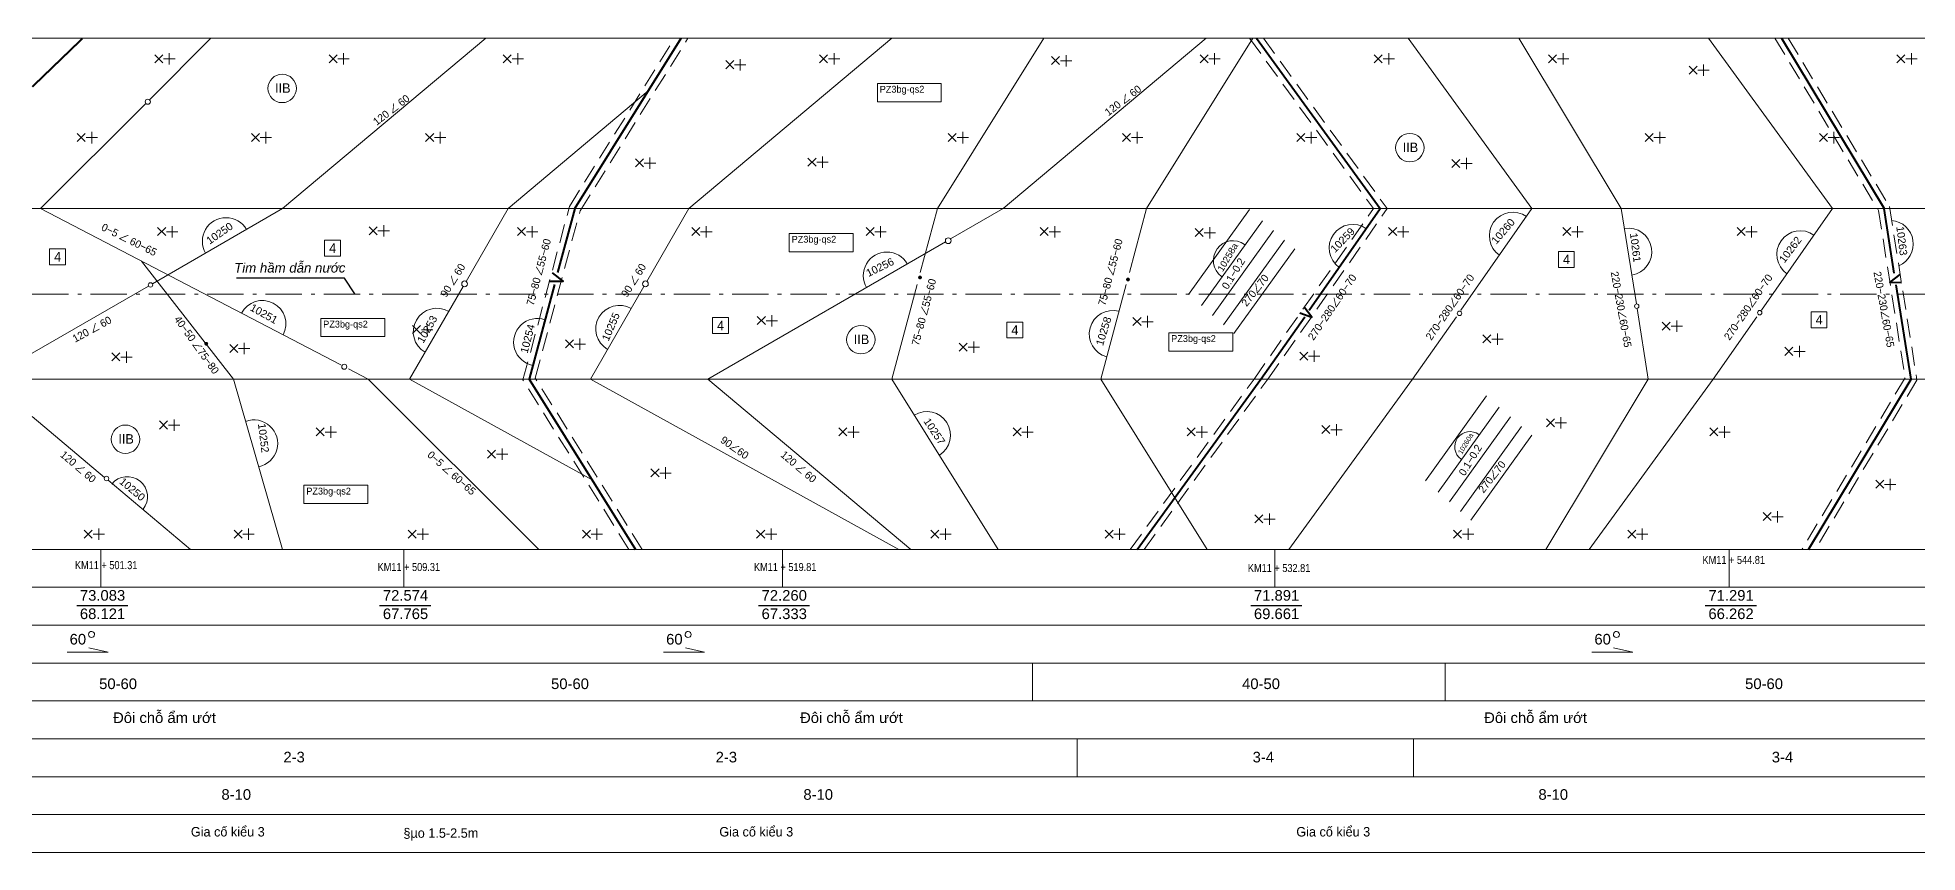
# Model space of a CAD drawing. Header units: inches. Extents: x 444671 to 463716, y 1783086 to 1794968.
# Drawn here: x 458028.8 to 458078.44, y 1788286.32 to 1788307.84 of the extents above; entities that cross this region are included whole.
import ezdxf
from ezdxf.enums import TextEntityAlignment as Align

# ---------------------------------------------------------------- set-up
doc = ezdxf.new("R2010")
doc.units = ezdxf.units.IN
doc.header["$MEASUREMENT"] = 0
for name, pattern in [('ACAD_ISO10W100', [18, 12, -3, 0, -3]), ('DASHEDX2', [1.5, 1, -0.5]), ('HIDDEN', [0.375, 0.25, -0.125])]:
    doc.linetypes.add(name, pattern=pattern)
for name, color, linetype, lineweight in [('ah', 7, 'Continuous', 15), ('Akhung', 7, 'Continuous', 18), ('bac6', 7, 'Continuous', 40), ('bac7', 7, 'Continuous', 20), ('bac8', 251, 'Continuous', 9), ('khung', 7, 'Continuous', 15), ('Phuongvi', 7, 'Continuous', 15), ('rgdc', 7, 'Continuous', 25), ('Sohieu', 7, 'Continuous', 15), ('tdc', 7, 'Continuous', 15), ('Thoc2', 7, 'Continuous', 9)]:
    doc.layers.add(name, color=color, linetype=linetype, lineweight=lineweight)
doc.layers.add('Caodoguong', color=7, linetype='Continuous')
doc.styles.add('Chuin', font='', dxfattribs={"height": 0.2})
doc.styles.add('Geo', font='', dxfattribs={"height": 0.2})
doc.styles.add('ham', font='arial.ttf')
doc.styles.add('s', font='symbol.ttf', dxfattribs={"height": 0.4})
doc.styles.add('Tu', font='romans.shx', dxfattribs={"width": 0.7})
doc.styles.get('Chuin').set_extended_font_data('.VnArial')
doc.styles.get('Geo').set_extended_font_data('Geo TimesP')
doc.dimstyles.new('Tu', dxfattribs={"dimtxt": 0.15, "dimasz": 0.1, "dimexe": 0.05, "dimexo": 0.1, "dimgap": 0.0625, "dimtad": 1, "dimdec": 3, "dimrnd": 0.0005, "dimdsep": 46, "dimtxsty": 'Tu', "dimblk": 'OBLIQUE', "dimcen": 2.5, "dimadec": 0, "dimazin": 0, "dimtfac": 0.25, "dimtdec": 3, "dimtmove": 0, "dimatfit": 3, "dimfxl": 0, "dimtolj": 1, "dimtzin": 0, "dimarcsym": 0})

# ---------------------------------------------------------------- blocks, each defined once
blk = doc.blocks.new('_Oblique')
at = {"color": 0, "linetype": 'ByBlock', "lineweight": -2}
blk.add_line((-0.5, -0.5), (0.5, 0.5), dxfattribs=at)

msp = doc.modelspace()

# ---------------------------------------------------------------- hatches: boundary and pattern name
at = {"layer": 'bac8'}
for points in [[(458052.0502, 1788301.5033, 1), (458052.151, 1788301.5033, 1)], [(458057.5419, 1788301.4491, 1), (458057.6427, 1788301.4491, 1)], [(458033.2047, 1788299.7527, 1), (458033.3056, 1788299.7527, 1)]]:
    msp.add_hatch(color=256, dxfattribs=at).paths.add_polyline_path(points)

# ---------------------------------------------------------------- linework, layer by layer
at = {"layer": 'ah', "linetype": 'DASHEDX2', "ltscale": 0.5}
for points in [[(458044.4142, 1788294.3201), (458041.6174, 1788298.796), (458042.8458, 1788303.3806), (458045.6199, 1788307.8201)], [(458044.7679, 1788294.3201), (458041.9409, 1788298.8443), (458043.124, 1788303.2597), (458045.9737, 1788307.8201)], [(458060.8024, 1788307.8201), (458064.0718, 1788303.3201)], [(458061.1686, 1788307.8201), (458064.438, 1788303.3201)], [(458074.676, 1788307.8201), (458077.4113, 1788303.2679), (458078.1109, 1788298.8506), (458075.3887, 1788294.3201)], [(458075.026, 1788307.8201), (458077.6985, 1788303.3724), (458078.4243, 1788298.7897), (458075.7387, 1788294.3201)], [(458060.9209, 1788298.8201), (458064.0718, 1788303.3201)], [(458061.2871, 1788298.8201), (458064.438, 1788303.3201)], [(458057.6514, 1788294.3201), (458060.9209, 1788298.8201)], [(458058.0177, 1788294.3201), (458061.2871, 1788298.8201)]]:
    msp.add_lwpolyline(points, dxfattribs=at)
at = {"layer": 'bac6'}
for p, q in [((458042.9849, 1788303.3201), (458045.7968, 1788307.8201)), ((458077.8246, 1788301.6171), (458077.5549, 1788303.3201)), ((458078.2676, 1788298.8201), (458077.8736, 1788301.3079)), ((458041.7791, 1788298.8201), (458044.591, 1788294.3201))]:
    msp.add_line(p, q, dxfattribs=at)
for points in [[(458060.9855, 1788307.8201), (458064.2549, 1788303.3201)], [(458074.851, 1788307.8201), (458077.5549, 1788303.3201)], [(458042.9849, 1788303.3201), (458042.5325, 1788301.6318)], [(458062.3798, 1788300.6422), (458064.2549, 1788303.3201)], [(458042.3241, 1788301.4018), (458042.6801, 1788301.4018), (458042.3971, 1788301.6208)], [(458042.4476, 1788301.315), (458041.7791, 1788298.8201)], [(458077.9724, 1788301.5822), (458077.7049, 1788301.3793), (458078.0186, 1788301.3701)], [(458062.1333, 1788300.5654), (458062.4443, 1788300.4539), (458062.2477, 1788300.7208)], [(458061.104, 1788298.8201), (458062.2574, 1788300.4674)], [(458057.8345, 1788294.3201), (458061.104, 1788298.8201)], [(458075.5637, 1788294.3201), (458078.2676, 1788298.8201)]]:
    msp.add_lwpolyline(points, dxfattribs=at)
at = {"layer": 'bac7', "ltscale": 0.4}
for p, q in [((458035.272, 1788303.3201), (458040.6349, 1788307.8201)), ((458054.2935, 1788303.3201), (458059.6564, 1788307.8201)), ((458046.4993, 1788298.8201), (458051.8622, 1788294.3201)), ((458028.6603, 1788297.8279), (458030.5713, 1788296.2244)), ((458030.6608, 1788296.1492), (458032.8406, 1788294.3201))]:
    msp.add_line(p, q, dxfattribs=at)
at = {"layer": 'bac7'}
for p, q in [((458045.9978, 1788303.3201), (458051.3606, 1788307.8201)), ((458031.6579, 1788306.1), (458028.8781, 1788303.3201)), ((458041.2231, 1788303.3201), (458044.9269, 1788306.428)), ((458028.8781, 1788303.3201), (458036.8099, 1788299.1966)), ((458071.0158, 1788300.8023), (458070.617, 1788303.3201)), ((458071.3298, 1788298.8201), (458071.0343, 1788300.6858)), ((458042.0339, 1788294.3201), (458037.5339, 1788298.8201)), ((458038.625, 1788298.8201), (458043.4432, 1788296.1571)), ((458043.3997, 1788298.8201), (458051.5414, 1788294.3201))]:
    msp.add_line(p, q, dxfattribs=at)
for points in [[(458033.3781, 1788307.8201), (458031.7536, 1788306.1957)], [(458064.9903, 1788307.8201), (458068.2597, 1788303.3201)], [(458067.9132, 1788307.8201), (458070.617, 1788303.3201)], [(458072.9235, 1788307.8201), (458076.193, 1788303.3201)], [(458041.2231, 1788303.3201), (458040.1141, 1788301.3993)], [(458045.9978, 1788303.3201), (458044.8887, 1788301.3993)], [(458066.3846, 1788300.6422), (458068.2597, 1788303.3201)], [(458074.3179, 1788300.6422), (458076.193, 1788303.3201)], [(458040.0378, 1788301.2671), (458038.625, 1788298.8201)], [(458044.8124, 1788301.2671), (458043.3997, 1788298.8201)], [(458065.1088, 1788298.8201), (458066.2622, 1788300.4674)], [(458073.0421, 1788298.8201), (458074.1955, 1788300.4674)], [(458037.008, 1788299.0935), (458037.5339, 1788298.8201)], [(458061.8393, 1788294.3201), (458065.1088, 1788298.8201)], [(458068.6259, 1788294.3201), (458071.3298, 1788298.8201)], [(458069.7726, 1788294.3201), (458073.0421, 1788298.8201)]]:
    msp.add_lwpolyline(points, dxfattribs=at)
at = {"layer": 'bac7', "ltscale": 0.4}
for points in [[(458035.272, 1788303.3201), (458031.8336, 1788301.335)], [(458054.2935, 1788303.3201), (458052.9066, 1788302.5194)], [(458052.7755, 1788302.4437), (458046.4993, 1788298.8201)], [(458031.7315, 1788301.2761), (458028.6603, 1788299.5029)]]:
    msp.add_lwpolyline(points, dxfattribs=at)
at = {"layer": 'bac7'}
for centre, radius in [((458031.7107, 1788306.1429), 0.0681), ((458031.7826, 1788301.3055), 0.0589), ((458066.3468, 1788300.5567), 0.0589), ((458071.0253, 1788300.7441), 0.0589), ((458074.2733, 1788300.5727), 0.0589), ((458036.8983, 1788299.1451), 0.0681), ((458030.6209, 1788296.1926), 0.0589)]:
    msp.add_circle(centre, radius, dxfattribs=at)
at = {"layer": 'bac7', "linetype": 'ByBlock'}
for centre in [(458052.8457, 1788302.4735), (458040.0759, 1788301.3332), (458044.8506, 1788301.3332)]:
    msp.add_circle(centre, 0.0763, dxfattribs=at)
at = {"layer": 'bac8'}
for p, q in [((458052.5603, 1788303.3201), (458055.3722, 1788307.8201)), ((458058.0804, 1788303.3201), (458060.8923, 1788307.8201)), ((458031.5448, 1788301.9338), (458033.9736, 1788298.8201)), ((458051.3546, 1788298.8201), (458054.1665, 1788294.3201)), ((458056.8747, 1788298.8201), (458059.6866, 1788294.3201))]:
    msp.add_line(p, q, dxfattribs=at)
for points in [[(458052.5603, 1788303.3201), (458052.1079, 1788301.6318)], [(458058.0804, 1788303.3201), (458057.628, 1788301.6318)], [(458059.1873, 1788301.0573), (458060.7977, 1788303.2975)], [(458059.5295, 1788300.7608), (458061.1399, 1788303.001)], [(458059.8274, 1788300.5026), (458061.4378, 1788302.7428)], [(458060.118, 1788300.2507), (458061.7284, 1788302.491)], [(458060.3854, 1788300.019), (458061.9958, 1788302.2593)], [(458052.0231, 1788301.315), (458051.3546, 1788298.8201)], [(458057.5432, 1788301.315), (458056.8747, 1788298.8201)], [(458033.9736, 1788298.8201), (458035.264, 1788294.3201)], [(458065.4439, 1788296.133), (458067.0543, 1788298.3732)], [(458065.786, 1788295.8365), (458067.3964, 1788298.0767)], [(458066.084, 1788295.5783), (458067.6943, 1788297.8185)], [(458066.3746, 1788295.3264), (458067.985, 1788297.5667)], [(458066.6419, 1788295.0947), (458068.2523, 1788297.335)]]:
    msp.add_lwpolyline(points, dxfattribs=at)
at = {"layer": 'bac8', "linetype": 'ByBlock'}
msp.add_arc((458066.6228, 1788297.0297), 0.402, 54.28957, 234.28957, dxfattribs=at)
at = {"layer": 'Caodoguong', "color": 0, "linetype": 'Continuous', "ltscale": 0.1}
for points in [[(458029.8332, 1788292.8438), (458031.1838, 1788292.8438)], [(458037.8332, 1788292.8438), (458039.1838, 1788292.8438)], [(458047.8332, 1788292.8438), (458049.1838, 1788292.8438)], [(458060.8332, 1788292.8438), (458062.1838, 1788292.8438)], [(458072.8332, 1788292.8438), (458074.1838, 1788292.8438)]]:
    msp.add_lwpolyline(points, dxfattribs=at)
at = {"layer": 'khung'}
for points in [[(458028.6603, 1788307.8201), (458154.4703, 1788307.8201)], [(458028.6603, 1788303.3201), (458154.4703, 1788303.3201)], [(458028.6603, 1788298.8201), (458154.4703, 1788298.8201)], [(458028.6603, 1788294.3201), (458154.4703, 1788294.3201)], [(458030.4703, 1788294.3201), (458030.4703, 1788293.3201)], [(458038.4703, 1788294.3201), (458038.4703, 1788293.3201)], [(458048.4703, 1788294.3201), (458048.4703, 1788293.3201)], [(458061.4703, 1788294.3201), (458061.4703, 1788293.3201)], [(458073.4703, 1788294.3201), (458073.4703, 1788293.3201)], [(458028.6603, 1788289.3201), (458154.4703, 1788289.3201)], [(458028.6603, 1788288.3201), (458154.4703, 1788288.3201)], [(458028.6603, 1788287.3201), (458154.4703, 1788287.3201)], [(458028.6603, 1788286.3201), (458154.4703, 1788286.3201)]]:
    msp.add_lwpolyline(points, dxfattribs=at)
at = {"layer": 'khung', "linetype": 'ACAD_ISO10W100', "ltscale": 0.08}
msp.add_lwpolyline([(458028.6603, 1788301.0625), (458154.4703, 1788301.0625)], dxfattribs=at)
at = {"layer": 'khung', "color": 0, "linetype": 'Continuous', "ltscale": 0.1}
for points in [[(458028.6603, 1788293.3201), (458154.4703, 1788293.3201)], [(458028.6603, 1788292.3201), (458154.4703, 1788292.3201)], [(458029.5812, 1788291.6102), (458030.6618, 1788291.6102), (458030.1541, 1788291.7188)], [(458045.3313, 1788291.6102), (458046.4119, 1788291.6102), (458045.9042, 1788291.7188)], [(458069.8418, 1788291.6102), (458070.9224, 1788291.6102), (458070.4147, 1788291.7188)]]:
    msp.add_lwpolyline(points, dxfattribs=at)
at = {"layer": 'khung', "linetype": 'Continuous', "ltscale": 0.1}
for points in [[(458028.6603, 1788291.3201), (458154.4703, 1788291.3201)], [(458028.6603, 1788290.3201), (458154.4703, 1788290.3201)]]:
    msp.add_lwpolyline(points, dxfattribs=at)
at = {"layer": 'khung', "color": 0}
for points in [[(458055.0727, 1788291.3201), (458055.0727, 1788290.3201)], [(458065.9669, 1788291.3201), (458065.9669, 1788290.3201)], [(458056.2538, 1788289.3201), (458056.2538, 1788288.3201)], [(458065.1331, 1788289.3201), (458065.1331, 1788288.3201)]]:
    msp.add_lwpolyline(points, dxfattribs=at)
at = {"layer": 'khung', "color": 0, "linetype": 'Continuous', "ltscale": 0.1}
for centre in [(458030.2271, 1788292.0755), (458045.9772, 1788292.0755), (458070.4877, 1788292.0755)]:
    msp.add_ellipse(centre, major_axis=(-0.0479, -0.0626), ratio=0.9999905, start_param=6.4865855, end_param=12.7475976, dxfattribs=at)
at = {"layer": 'rgdc', "linetype": 'HIDDEN', "const_width": 0.05, "flags": 128}
msp.add_lwpolyline([(458029.9838, 1788307.8121), (458028.6603, 1788306.5365)], dxfattribs=at)
at = {"layer": 'Sohieu'}
for centre, radius, start, end in [((458033.7757, 1788302.4563), 0.624, 30, 210), ((458067.7575, 1788302.603), 0.624, 55, 235), ((458063.5267, 1788302.2802), 0.624, 55, 235), ((458070.7973, 1788302.1821), 0.624, 279, 99), ((458075.3476, 1788302.1128), 0.624, 55, 235), ((458077.7027, 1788302.387), 0.624, 292.90932, 85.09068), ((458051.2255, 1788301.5488), 0.624, 30, 210), ((458060.3662, 1788301.954), 0.5202, 54.28957, 234.28957), ((458034.7363, 1788300.2746), 0.62, 332.53095, 152.53095), ((458039.3444, 1788300.0661), 0.624, 60, 240), ((458044.1637, 1788300.1435), 0.624, 60, 240), ((458057.1928, 1788300.0074), 0.624, 75, 255), ((458041.9947, 1788299.7943), 0.624, 70.97027, 259.02973), ((458034.5162, 1788297.118), 0.624, 281.18511, 110.81489), ((458052.2804, 1788297.3385), 0.624, 302, 122), ((458031.1722, 1788295.7132), 0.5304, 321.09396, 141.09396)]:
    msp.add_arc(centre, radius, start, end, dxfattribs=at)
at = {"layer": 'tdc'}
for points in [[(458050.9745, 1788306.1446), (458050.9745, 1788306.6262), (458052.6625, 1788306.6262), (458052.6625, 1788306.1446)], [(458048.6485, 1788302.183), (458048.6485, 1788302.6646), (458050.3365, 1788302.6646), (458050.3365, 1788302.183)], [(458029.1159, 1788301.8359), (458029.5359, 1788301.8359), (458029.5359, 1788302.2559), (458029.1159, 1788302.2559)], [(458036.3776, 1788302.0637), (458036.7976, 1788302.0637), (458036.7976, 1788302.4837), (458036.3776, 1788302.4837)], [(458068.957, 1788301.7687), (458069.377, 1788301.7687), (458069.377, 1788302.1887), (458068.957, 1788302.1887)], [(458036.2792, 1788299.9418), (458036.2792, 1788300.4234), (458037.9672, 1788300.4234), (458037.9672, 1788299.9418)], [(458046.6201, 1788300.0217), (458047.0401, 1788300.0217), (458047.0401, 1788300.4417), (458046.6201, 1788300.4417)], [(458054.3925, 1788299.9043), (458054.8125, 1788299.9043), (458054.8125, 1788300.3243), (458054.3925, 1788300.3243)], [(458075.6281, 1788300.1724), (458076.0481, 1788300.1724), (458076.0481, 1788300.5924), (458075.6281, 1788300.5924)], [(458058.6708, 1788299.5609), (458058.6708, 1788300.0425), (458060.3588, 1788300.0425), (458060.3588, 1788299.5609)], [(458035.8333, 1788295.5323), (458035.8333, 1788296.0139), (458037.5213, 1788296.0139), (458037.5213, 1788295.5323)]]:
    msp.add_lwpolyline(points, close=True, dxfattribs=at)
for centre in [(458035.2591, 1788306.4944), (458065.0335, 1788304.9293), (458050.539, 1788299.8584), (458031.1213, 1788297.2309)]:
    msp.add_circle(centre, 0.375, dxfattribs=at)
at = {"layer": 'Thoc2', "linetype": 'ByBlock', "ltscale": 1.5}
for p, q in [((458032.1079, 1788307.1731), (458031.8957, 1788307.3853)), ((458036.7079, 1788307.1731), (458036.4957, 1788307.3853)), ((458041.3079, 1788307.1731), (458041.0957, 1788307.3853)), ((458047.1839, 1788307.0165), (458046.9717, 1788307.2286)), ((458049.6619, 1788307.1731), (458049.4498, 1788307.3853)), ((458055.7879, 1788307.1234), (458055.5758, 1788307.3355)), ((458059.7079, 1788307.1731), (458059.4957, 1788307.3853)), ((458064.3079, 1788307.1731), (458064.0957, 1788307.3853)), ((458068.9079, 1788307.1731), (458068.6957, 1788307.3853)), ((458072.6199, 1788306.8736), (458072.4077, 1788307.0857)), ((458078.1079, 1788307.1731), (458077.8957, 1788307.3853)), ((458030.0594, 1788305.0931), (458029.8473, 1788305.3052)), ((458034.6594, 1788305.0931), (458034.4473, 1788305.3052)), ((458039.2594, 1788305.0931), (458039.0473, 1788305.3052)), ((458053.0594, 1788305.0931), (458052.8473, 1788305.3052)), ((458057.6594, 1788305.0931), (458057.4473, 1788305.3052)), ((458062.2594, 1788305.0931), (458062.0473, 1788305.3052)), ((458071.4594, 1788305.0931), (458071.2473, 1788305.3052)), ((458076.0594, 1788305.0931), (458075.8473, 1788305.3052)), ((458044.7996, 1788304.4218), (458044.5875, 1788304.6339)), ((458049.3548, 1788304.4441), (458049.1427, 1788304.6563)), ((458066.355, 1788304.4074), (458066.1429, 1788304.6195)), ((458032.1835, 1788302.6081), (458031.9713, 1788302.8202)), ((458037.7674, 1788302.6316), (458037.5552, 1788302.8437)), ((458041.6871, 1788302.6081), (458041.475, 1788302.8202)), ((458046.2871, 1788302.6081), (458046.075, 1788302.8202)), ((458050.8871, 1788302.6081), (458050.675, 1788302.8202)), ((458055.4871, 1788302.6081), (458055.275, 1788302.8202)), ((458059.5786, 1788302.5837), (458059.3664, 1788302.7958)), ((458064.6871, 1788302.6081), (458064.475, 1788302.8202)), ((458069.2871, 1788302.6081), (458069.075, 1788302.8202)), ((458073.8871, 1788302.6081), (458073.675, 1788302.8202)), ((458038.9153, 1788300.0202), (458038.7031, 1788300.2323)), ((458048.0173, 1788300.258), (458047.8052, 1788300.4701)), ((458057.9363, 1788300.2338), (458057.7241, 1788300.4459)), ((458071.912, 1788300.1111), (458071.6999, 1788300.3232)), ((458034.0849, 1788299.5229), (458033.8728, 1788299.735)), ((458042.949, 1788299.6429), (458042.7369, 1788299.855)), ((458053.3488, 1788299.5584), (458053.1367, 1788299.7705)), ((458067.1758, 1788299.7726), (458066.9636, 1788299.9847)), ((458075.151, 1788299.446), (458074.9389, 1788299.6581)), ((458030.9743, 1788299.299), (458030.7622, 1788299.5111)), ((458062.34, 1788299.3206), (458062.1279, 1788299.5327)), ((458032.2328, 1788297.5006), (458032.0207, 1788297.7127)), ((458068.8514, 1788297.5611), (458068.6393, 1788297.7732)), ((458036.3703, 1788297.3202), (458036.1582, 1788297.5323)), ((458050.1703, 1788297.3202), (458049.9582, 1788297.5323)), ((458054.7703, 1788297.3202), (458054.5582, 1788297.5323)), ((458059.3703, 1788297.3202), (458059.1582, 1788297.5323)), ((458062.926, 1788297.3804), (458062.7139, 1788297.5925)), ((458073.1703, 1788297.3202), (458072.9582, 1788297.5323)), ((458040.8956, 1788296.7325), (458040.6835, 1788296.9446)), ((458045.2092, 1788296.2374), (458044.9971, 1788296.4495)), ((458077.5469, 1788295.9356), (458077.3347, 1788296.1478)), ((458061.1569, 1788295.0217), (458060.9448, 1788295.2338)), ((458074.5719, 1788295.0817), (458074.3597, 1788295.2938)), ((458030.2455, 1788294.6202), (458030.0334, 1788294.8323)), ((458034.1996, 1788294.6202), (458033.9874, 1788294.8323)), ((458038.7996, 1788294.6202), (458038.5874, 1788294.8323)), ((458043.3996, 1788294.6202), (458043.1874, 1788294.8323)), ((458047.9996, 1788294.6202), (458047.7874, 1788294.8323)), ((458052.5996, 1788294.6202), (458052.3874, 1788294.8323)), ((458057.1996, 1788294.6202), (458056.9874, 1788294.8323)), ((458066.3996, 1788294.6202), (458066.1874, 1788294.8323)), ((458070.9996, 1788294.6202), (458070.7874, 1788294.8323))]:
    msp.add_line(p, q, dxfattribs=at)
at = {"layer": 'Thoc2', "linetype": 'ByBlock'}
for p, q in [((458031.8957, 1788307.1731), (458032.1079, 1788307.3853)), ((458032.1294, 1788307.2748), (458032.4294, 1788307.2748)), ((458032.2794, 1788307.1248), (458032.2794, 1788307.4248)), ((458036.4957, 1788307.1731), (458036.7079, 1788307.3853)), ((458036.7294, 1788307.2748), (458037.0294, 1788307.2748)), ((458036.8794, 1788307.1248), (458036.8794, 1788307.4248)), ((458041.0957, 1788307.1731), (458041.3079, 1788307.3853)), ((458041.3294, 1788307.2748), (458041.6294, 1788307.2748)), ((458041.4794, 1788307.1248), (458041.4794, 1788307.4248)), ((458046.9717, 1788307.0165), (458047.1839, 1788307.2286)), ((458047.2054, 1788307.1182), (458047.5054, 1788307.1182)), ((458047.3554, 1788306.9682), (458047.3554, 1788307.2682)), ((458049.4498, 1788307.1731), (458049.6619, 1788307.3853)), ((458049.6834, 1788307.2748), (458049.9834, 1788307.2748)), ((458049.8334, 1788307.1248), (458049.8334, 1788307.4248)), ((458055.5758, 1788307.1234), (458055.7879, 1788307.3355)), ((458055.8094, 1788307.2251), (458056.1094, 1788307.2251)), ((458055.9594, 1788307.0751), (458055.9594, 1788307.3751)), ((458059.4957, 1788307.1731), (458059.7079, 1788307.3853)), ((458059.7294, 1788307.2748), (458060.0294, 1788307.2748)), ((458059.8794, 1788307.1248), (458059.8794, 1788307.4248)), ((458064.0957, 1788307.1731), (458064.3079, 1788307.3853)), ((458064.3294, 1788307.2748), (458064.6294, 1788307.2748)), ((458064.4794, 1788307.1248), (458064.4794, 1788307.4248)), ((458068.6957, 1788307.1731), (458068.9079, 1788307.3853)), ((458068.9294, 1788307.2748), (458069.2294, 1788307.2748)), ((458069.0794, 1788307.1248), (458069.0794, 1788307.4248)), ((458072.4077, 1788306.8736), (458072.6199, 1788307.0857)), ((458072.7914, 1788306.8253), (458072.7914, 1788307.1253)), ((458077.8957, 1788307.1731), (458078.1079, 1788307.3853)), ((458078.1294, 1788307.2748), (458078.4294, 1788307.2748)), ((458078.2794, 1788307.1248), (458078.2794, 1788307.4248)), ((458072.6414, 1788306.9753), (458072.9414, 1788306.9753)), ((458029.8473, 1788305.0931), (458030.0594, 1788305.3052)), ((458030.0809, 1788305.1947), (458030.3809, 1788305.1947)), ((458030.2309, 1788305.0447), (458030.2309, 1788305.3447)), ((458034.4473, 1788305.0931), (458034.6594, 1788305.3052)), ((458034.6809, 1788305.1947), (458034.9809, 1788305.1947)), ((458034.8309, 1788305.0447), (458034.8309, 1788305.3447)), ((458039.0473, 1788305.0931), (458039.2594, 1788305.3052)), ((458039.2809, 1788305.1947), (458039.5809, 1788305.1947)), ((458039.4309, 1788305.0447), (458039.4309, 1788305.3447)), ((458052.8473, 1788305.0931), (458053.0594, 1788305.3052)), ((458053.0809, 1788305.1947), (458053.3809, 1788305.1947)), ((458053.2309, 1788305.0447), (458053.2309, 1788305.3447)), ((458057.4473, 1788305.0931), (458057.6594, 1788305.3052)), ((458057.6809, 1788305.1947), (458057.9809, 1788305.1947)), ((458057.8309, 1788305.0447), (458057.8309, 1788305.3447)), ((458062.0473, 1788305.0931), (458062.2594, 1788305.3052)), ((458062.2809, 1788305.1947), (458062.5809, 1788305.1947)), ((458062.4309, 1788305.0447), (458062.4309, 1788305.3447)), ((458071.2473, 1788305.0931), (458071.4594, 1788305.3052)), ((458071.4809, 1788305.1947), (458071.7809, 1788305.1947)), ((458071.6309, 1788305.0447), (458071.6309, 1788305.3447)), ((458075.8473, 1788305.0931), (458076.0594, 1788305.3052)), ((458076.0809, 1788305.1947), (458076.3809, 1788305.1947)), ((458076.2309, 1788305.0447), (458076.2309, 1788305.3447)), ((458044.5875, 1788304.4218), (458044.7996, 1788304.6339)), ((458044.9711, 1788304.3734), (458044.9711, 1788304.6734)), ((458049.1427, 1788304.4441), (458049.3548, 1788304.6563)), ((458049.5264, 1788304.3958), (458049.5264, 1788304.6958)), ((458066.1429, 1788304.4074), (458066.355, 1788304.6195)), ((458066.5265, 1788304.359), (458066.5265, 1788304.659)), ((458044.8211, 1788304.5234), (458045.1211, 1788304.5234)), ((458049.3764, 1788304.5458), (458049.6764, 1788304.5458)), ((458066.3765, 1788304.509), (458066.6765, 1788304.509)), ((458031.9713, 1788302.6081), (458032.1835, 1788302.8202)), ((458032.205, 1788302.7098), (458032.505, 1788302.7098)), ((458032.355, 1788302.5598), (458032.355, 1788302.8598)), ((458037.5552, 1788302.6316), (458037.7674, 1788302.8437)), ((458037.7889, 1788302.7332), (458038.0889, 1788302.7332)), ((458037.9389, 1788302.5832), (458037.9389, 1788302.8832)), ((458041.475, 1788302.6081), (458041.6871, 1788302.8202)), ((458041.7086, 1788302.7098), (458042.0086, 1788302.7098)), ((458041.8586, 1788302.5598), (458041.8586, 1788302.8598)), ((458046.075, 1788302.6081), (458046.2871, 1788302.8202)), ((458046.3086, 1788302.7098), (458046.6086, 1788302.7098)), ((458046.4586, 1788302.5598), (458046.4586, 1788302.8598)), ((458050.675, 1788302.6081), (458050.8871, 1788302.8202)), ((458050.9086, 1788302.7098), (458051.2086, 1788302.7098)), ((458051.0586, 1788302.5598), (458051.0586, 1788302.8598)), ((458055.275, 1788302.6081), (458055.4871, 1788302.8202)), ((458055.5086, 1788302.7098), (458055.8086, 1788302.7098)), ((458055.6586, 1788302.5598), (458055.6586, 1788302.8598)), ((458059.3664, 1788302.5837), (458059.5786, 1788302.7958)), ((458059.6001, 1788302.6853), (458059.9001, 1788302.6853)), ((458059.7501, 1788302.5353), (458059.7501, 1788302.8353)), ((458064.475, 1788302.6081), (458064.6871, 1788302.8202)), ((458064.7086, 1788302.7098), (458065.0086, 1788302.7098)), ((458064.8586, 1788302.5598), (458064.8586, 1788302.8598)), ((458069.075, 1788302.6081), (458069.2871, 1788302.8202)), ((458069.3086, 1788302.7098), (458069.6086, 1788302.7098)), ((458069.4586, 1788302.5598), (458069.4586, 1788302.8598)), ((458073.675, 1788302.6081), (458073.8871, 1788302.8202)), ((458073.9086, 1788302.7098), (458074.2086, 1788302.7098)), ((458074.0586, 1788302.5598), (458074.0586, 1788302.8598)), ((458038.7031, 1788300.0202), (458038.9153, 1788300.2323)), ((458038.9368, 1788300.1218), (458039.2368, 1788300.1218)), ((458039.0868, 1788299.9718), (458039.0868, 1788300.2718)), ((458047.8052, 1788300.258), (458048.0173, 1788300.4701)), ((458048.0388, 1788300.3596), (458048.3388, 1788300.3596)), ((458048.1888, 1788300.2096), (458048.1888, 1788300.5096)), ((458057.7241, 1788300.2338), (458057.9363, 1788300.4459)), ((458057.9578, 1788300.3354), (458058.2578, 1788300.3354)), ((458058.1078, 1788300.1854), (458058.1078, 1788300.4854)), ((458071.6999, 1788300.1111), (458071.912, 1788300.3232)), ((458071.9336, 1788300.2128), (458072.2336, 1788300.2128)), ((458072.0836, 1788300.0628), (458072.0836, 1788300.3628)), ((458033.8728, 1788299.5229), (458034.0849, 1788299.735)), ((458034.1065, 1788299.6246), (458034.4065, 1788299.6246)), ((458034.2565, 1788299.4746), (458034.2565, 1788299.7746)), ((458042.7369, 1788299.6429), (458042.949, 1788299.855)), ((458042.9706, 1788299.7445), (458043.2706, 1788299.7445)), ((458043.1206, 1788299.5945), (458043.1206, 1788299.8945)), ((458053.1367, 1788299.5584), (458053.3488, 1788299.7705)), ((458053.3704, 1788299.6601), (458053.6704, 1788299.6601)), ((458053.5204, 1788299.5101), (458053.5204, 1788299.8101)), ((458066.9636, 1788299.7726), (458067.1758, 1788299.9847)), ((458067.1973, 1788299.8743), (458067.4973, 1788299.8743)), ((458067.3473, 1788299.7243), (458067.3473, 1788300.0243)), ((458074.9389, 1788299.446), (458075.151, 1788299.6581)), ((458075.3225, 1788299.3977), (458075.3225, 1788299.6977)), ((458030.7622, 1788299.299), (458030.9743, 1788299.5111)), ((458030.9958, 1788299.4006), (458031.2958, 1788299.4006)), ((458031.1458, 1788299.2506), (458031.1458, 1788299.5506)), ((458062.1279, 1788299.3206), (458062.34, 1788299.5327)), ((458062.3616, 1788299.4223), (458062.6616, 1788299.4223)), ((458062.5116, 1788299.2723), (458062.5116, 1788299.5723)), ((458075.1725, 1788299.5477), (458075.4725, 1788299.5477)), ((458032.0207, 1788297.5006), (458032.2328, 1788297.7127)), ((458032.4043, 1788297.4523), (458032.4043, 1788297.7523)), ((458063.0975, 1788297.3321), (458063.0975, 1788297.6321)), ((458068.6393, 1788297.5611), (458068.8514, 1788297.7732)), ((458068.873, 1788297.6627), (458069.173, 1788297.6627)), ((458069.023, 1788297.5127), (458069.023, 1788297.8127)), ((458032.2543, 1788297.6023), (458032.5543, 1788297.6023)), ((458036.1582, 1788297.3202), (458036.3703, 1788297.5323)), ((458036.3918, 1788297.4218), (458036.6918, 1788297.4218)), ((458036.5418, 1788297.2718), (458036.5418, 1788297.5718)), ((458049.9582, 1788297.3202), (458050.1703, 1788297.5323)), ((458050.1918, 1788297.4218), (458050.4918, 1788297.4218)), ((458050.3418, 1788297.2718), (458050.3418, 1788297.5718)), ((458054.5582, 1788297.3202), (458054.7703, 1788297.5323)), ((458054.7918, 1788297.4218), (458055.0918, 1788297.4218)), ((458054.9418, 1788297.2718), (458054.9418, 1788297.5718)), ((458059.1582, 1788297.3202), (458059.3703, 1788297.5323)), ((458059.3918, 1788297.4218), (458059.6918, 1788297.4218)), ((458059.5418, 1788297.2718), (458059.5418, 1788297.5718)), ((458062.7139, 1788297.3804), (458062.926, 1788297.5925)), ((458062.9475, 1788297.4821), (458063.2475, 1788297.4821)), ((458072.9582, 1788297.3202), (458073.1703, 1788297.5323)), ((458073.1918, 1788297.4218), (458073.4918, 1788297.4218)), ((458073.3418, 1788297.2718), (458073.3418, 1788297.5718)), ((458040.6835, 1788296.7325), (458040.8956, 1788296.9446)), ((458040.9172, 1788296.8341), (458041.2172, 1788296.8341)), ((458041.0672, 1788296.6841), (458041.0672, 1788296.9841)), ((458044.9971, 1788296.2374), (458045.2092, 1788296.4495)), ((458045.2307, 1788296.3391), (458045.5307, 1788296.3391)), ((458045.3807, 1788296.1891), (458045.3807, 1788296.4891)), ((458077.3347, 1788295.9356), (458077.5469, 1788296.1478)), ((458077.7184, 1788295.8873), (458077.7184, 1788296.1873)), ((458077.5684, 1788296.0373), (458077.8684, 1788296.0373)), ((458060.9448, 1788295.0217), (458061.1569, 1788295.2338)), ((458061.3284, 1788294.9733), (458061.3284, 1788295.2733)), ((458074.3597, 1788295.0817), (458074.5719, 1788295.2938)), ((458074.5934, 1788295.1834), (458074.8934, 1788295.1834)), ((458074.7434, 1788295.0334), (458074.7434, 1788295.3334)), ((458030.0334, 1788294.6202), (458030.2455, 1788294.8323)), ((458030.267, 1788294.7218), (458030.567, 1788294.7218)), ((458030.417, 1788294.5718), (458030.417, 1788294.8718)), ((458033.9874, 1788294.6202), (458034.1996, 1788294.8323)), ((458034.2211, 1788294.7218), (458034.5211, 1788294.7218)), ((458034.3711, 1788294.5718), (458034.3711, 1788294.8718)), ((458038.5874, 1788294.6202), (458038.7996, 1788294.8323)), ((458038.8211, 1788294.7218), (458039.1211, 1788294.7218)), ((458038.9711, 1788294.5718), (458038.9711, 1788294.8718)), ((458043.1874, 1788294.6202), (458043.3996, 1788294.8323)), ((458043.4211, 1788294.7218), (458043.7211, 1788294.7218)), ((458043.5711, 1788294.5718), (458043.5711, 1788294.8718)), ((458047.7874, 1788294.6202), (458047.9996, 1788294.8323)), ((458048.0211, 1788294.7218), (458048.3211, 1788294.7218)), ((458048.1711, 1788294.5718), (458048.1711, 1788294.8718)), ((458052.3874, 1788294.6202), (458052.5996, 1788294.8323)), ((458052.6211, 1788294.7218), (458052.9211, 1788294.7218)), ((458052.7711, 1788294.5718), (458052.7711, 1788294.8718)), ((458056.9874, 1788294.6202), (458057.1996, 1788294.8323)), ((458057.2211, 1788294.7218), (458057.5211, 1788294.7218)), ((458057.3711, 1788294.5718), (458057.3711, 1788294.8718)), ((458061.1784, 1788295.1233), (458061.4784, 1788295.1233)), ((458066.1874, 1788294.6202), (458066.3996, 1788294.8323)), ((458066.4211, 1788294.7218), (458066.7211, 1788294.7218)), ((458066.5711, 1788294.5718), (458066.5711, 1788294.8718)), ((458070.7874, 1788294.6202), (458070.9996, 1788294.8323)), ((458071.0211, 1788294.7218), (458071.3211, 1788294.7218)), ((458071.1711, 1788294.5718), (458071.1711, 1788294.8718))]:
    msp.add_line(p, q, dxfattribs=at)

# ---------------------------------------------------------------- texts
at = {"layer": 'Akhung', "lineweight": -2, "ltscale": 0.5, "insert": (458035.4602, 1788301.756), "char_height": 0.25, "width": 5, "attachment_point": 5, "style": 'ham'}
msp.add_mtext('{\\fArial|b0|i1|c0|p34;Tim hầm dẫn nước}', dxfattribs=at)
at = {"layer": 'Caodoguong', "color": 0, "linetype": 'Continuous', "ltscale": 0.1, "style": 'Chuin'}
for s, p in [('73.083', (458030.516, 1788292.9673)), ('72.574', (458038.516, 1788292.9673)), ('72.260', (458048.516, 1788292.9673)), ('71.891', (458061.516, 1788292.9673)), ('71.291', (458073.516, 1788292.9673)), ('68.121', (458030.516, 1788292.4816)), ('67.765', (458038.516, 1788292.4816)), ('67.333', (458048.516, 1788292.4816)), ('69.661', (458061.516, 1788292.4816)), ('66.262', (458073.516, 1788292.4816)), ('50-60', (458030.9264, 1788290.6332)), ('50-60', (458042.8589, 1788290.6332)), ('40-50', (458061.1049, 1788290.6332)), ('50-60', (458074.3868, 1788290.6332)), ('§«i chç Èm \xadít', (458032.1512, 1788289.737)), ('§«i chç Èm \xadít', (458050.2898, 1788289.737)), ('§«i chç Èm \xadít', (458068.3538, 1788289.737)), ('2-3', (458035.5736, 1788288.6967)), ('2-3', (458046.9866, 1788288.6967)), ('3-4', (458061.1653, 1788288.6967)), ('3-4', (458074.8738, 1788288.6967)), ('8-10', (458034.047, 1788287.7099)), ('8-10', (458049.4126, 1788287.7099)), ('8-10', (458068.8211, 1788287.7099))]:
    msp.add_text(s, height=0.28, dxfattribs=at).set_placement(p, align=Align.CENTER)
at = {"layer": 'khung', "color": 0, "linetype": 'Continuous', "ltscale": 0.1, "style": 'Chuin'}
for p in [(458029.647, 1788291.8099), (458045.3971, 1788291.8099), (458069.9075, 1788291.8099)]:
    msp.add_text('60', height=0.28, dxfattribs=at).set_placement(p)
at = {"layer": 'khung', "ltscale": 5}
for s, p in [('Gia cè kiÓu 3', (458033.823, 1788286.7403)), ('§µo 1.5-2.5m', (458039.4487, 1788286.7069)), ('Gia cè kiÓu 3', (458047.777, 1788286.7403)), ('Gia cè kiÓu 3', (458063.0116, 1788286.7403))]:
    msp.add_text(s, height=0.25, rotation=0.00084, dxfattribs=at).set_placement(p, align=Align.CENTER)
at = {"layer": 'khung', "char_height": 0.211335, "width": 2.113352, "attachment_point": 7}
for s, insert in [('{\\f.VnArial NarrowH|b0|i0|c0|p34;km11 + 544.81}', (458072.7629, 1788293.9352)), ('{\\f.VnArial NarrowH|b0|i0|c0|p34;km11 + 501.31}', (458029.787, 1788293.7979)), ('{\\f.VnArial NarrowH|b0|i0|c0|p34;km11 + 509.31}', (458037.7792, 1788293.7477)), ('{\\f.VnArial NarrowH|b0|i0|c0|p34;km11 + 519.81}', (458047.7162, 1788293.7477)), ('{\\f.VnArial NarrowH|b0|i0|c0|p34;km11 + 532.81}', (458060.7578, 1788293.7212))]:
    msp.add_mtext(s, dxfattribs=dict(at, insert=insert))
at = {"layer": 'Phuongvi', "linetype": 'Continuous', "ltscale": 5, "style": 's'}
for s, rotation, p in [('120 Ð 60', 37.43587, (458057.5205, 1788306.0979)), ('120 Ð 60', 37.43587, (458038.201, 1788305.8479)), ('0-5 Ð 60-65', 333.68695, (458031.1739, 1788302.4108)), ('75-80 Ð55-60', 75.15984, (458042.129, 1788301.6191)), ('75-80 Ð55-60', 75.15984, (458057.2246, 1788301.6191)), ('0.1-0.2', 58.49938, (458060.4596, 1788301.5533)), ('75-80 Ð55-60', 75.15984, (458052.3003, 1788300.5628)), ('270Ð70', 51.93443, (458061.0253, 1788301.1011)), ('120 Ð 60', 28.61774, (458030.2851, 1788300.0477)), ('120 Ð 60', 319.73759, (458029.8083, 1788296.4279)), ('0-5 Ð 60-65', 318.4383, (458039.6675, 1788296.2646)), ('120 Ð 60', 319.73759, (458048.8298, 1788296.4279)), ('0.1-0.2', 58.49938, (458066.7162, 1788296.6289)), ('270Ð70', 51.93443, (458067.2819, 1788296.1768))]:
    msp.add_text(s, height=0.2, rotation=rotation, dxfattribs=at).set_placement(p, align=Align.CENTER)
for s, rotation, p in [('90 Ð 60', 58.04796, (458039.5909, 1788300.9619)), ('90 Ð 60', 58.04796, (458044.3655, 1788300.9619)), ('90Ð60', 325.03377, (458046.8101, 1788297.1644))]:
    msp.add_text(s, height=0.2, rotation=rotation, dxfattribs=at).set_placement(p)
at = {"layer": 'Phuongvi', "style": 's'}
msp.add_text('40-50 Ð75-80', height=0.2, rotation=305.53886, dxfattribs=at).set_placement((458032.3941, 1788300.4006))
at = {"layer": 'Phuongvi', "char_height": 0.2, "width": 1.272449, "attachment_point": 9}
for s, insert, rotation in [('{\\fSymbol|b0|i0|c2|p18;220-230Ð60-65}', (458070.6944, 1788299.6421), 280.18782), ('{\\fSymbol|b0|i0|c2|p18;220-230Ð60-65}', (458077.6322, 1788299.6421), 280.18782), ('{\\fSymbol|b0|i0|c2|p18;270-280Ð60-70}', (458063.6431, 1788301.5002), 55.55035), ('{\\fSymbol|b0|i0|c2|p18;270-280Ð60-70}', (458066.7526, 1788301.5002), 55.55035), ('{\\fSymbol|b0|i0|c2|p18;270-280Ð60-70}', (458074.6286, 1788301.5002), 55.55035)]:
    msp.add_mtext(s, dxfattribs=dict(at, insert=insert, rotation=rotation))
at = {"layer": 'Sohieu', "style": 'Chuin'}
for s, height, rotation, p in [('10250', 0.2, 34.70852, (458033.3425, 1788302.3663)), ('10259', 0.2, 45.98268, (458063.0606, 1788302.1422)), ('10260', 0.2, 49.06242, (458067.3171, 1788302.3649)), ('10261', 0.2, 277.18576, (458070.8456, 1788302.6652)), ('10262', 0.2, 53.04131, (458074.9266, 1788301.8684)), ('10263', 0.2, 277.18576, (458077.8784, 1788302.8424)), ('10258a', 0.1755, 59.41162, (458060.0927, 1788301.6406)), ('10256', 0.2, 26.16405, (458050.7389, 1788301.5124)), ('10251', 0.2, 330.91114, (458034.3898, 1788300.6463)), ('10253', 0.2, 60.56406, (458038.9851, 1788299.7473)), ('10254', 0.2, 75.289, (458041.7372, 1788299.4849)), ('10255', 0.2, 66.82358, (458043.8757, 1788299.8056)), ('10258', 0.2, 72.98366, (458056.9307, 1788299.6836)), ('10252', 0.2, 277.18576, (458034.6184, 1788297.6361)), ('10257', 0.2, 303.74025, (458052.184, 1788297.7067)), ('10260a', 0.13, 59.41162, (458066.4091, 1788296.8208)), ('10250', 0.2, 319.9703, (458030.9407, 1788296.0817))]:
    msp.add_text(s, height=height, rotation=rotation, dxfattribs=at).set_placement(p)
at = {"layer": 'tdc', "style": 'Geo'}
for s, p in [('IIB', (458035.2761, 1788306.3786)), ('IIB', (458065.0505, 1788304.8134)), ('4', (458029.3304, 1788301.9243)), ('4', (458036.5921, 1788302.1521)), ('4', (458069.1715, 1788301.8571)), ('4', (458046.8346, 1788300.11)), ('4', (458054.607, 1788299.9926)), ('4', (458075.8426, 1788300.2608)), ('IIB', (458050.556, 1788299.7425)), ('IIB', (458031.1382, 1788297.115))]:
    msp.add_text(s, height=0.25, dxfattribs=at).set_placement(p, align=Align.CENTER)
at = {"layer": 'tdc', "char_height": 0.18, "width": 1.095707, "attachment_point": 1, "style": 'Geo'}
for insert in [(458051.0375, 1788306.5632), (458048.7115, 1788302.6016), (458036.3422, 1788300.3604), (458058.7338, 1788299.9795), (458035.8963, 1788295.9509)]:
    msp.add_mtext('{\\fGeoTimesNR|b0|i0|c0|p18;PZ3bg-qs2}', dxfattribs=dict(at, insert=insert))

# ---------------------------------------------------------------- leaders
at = {"layer": 'Akhung', "lineweight": -2, "ltscale": 0.5}
msp.add_leader([(458037.1778, 1788301.0665), (458036.909, 1788301.4848), (458034.0532, 1788301.4848)], dimstyle='Tu', override={"dimgap": 0.0625, "dimtad": 0}, dxfattribs=at)

doc.saveas('drawing.dxf')
